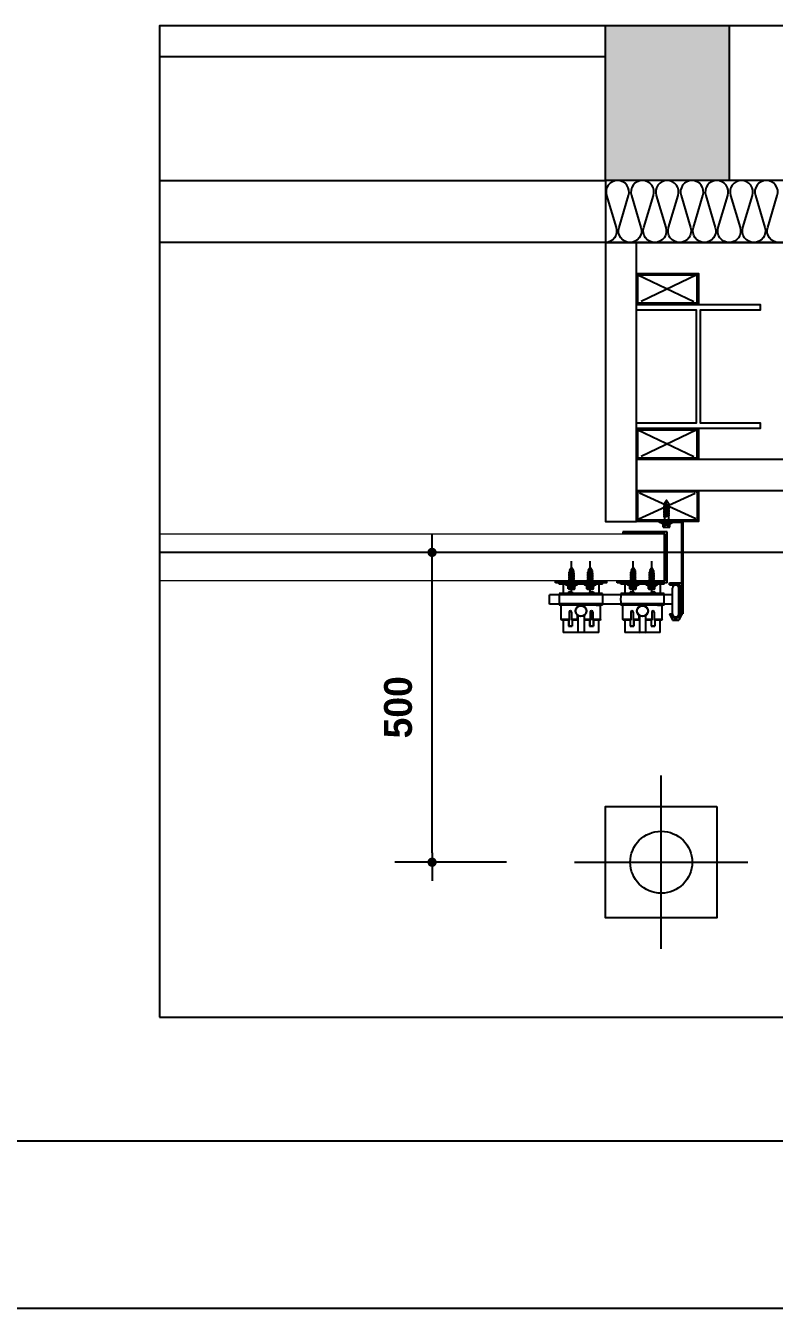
# Model space of a CAD drawing. Extents: x 300 to 49993, y 307 to 8617.
# Drawn here: x 33874 to 35083, y 2677 to 4747 of the extents above; entities that cross this region are included whole.
import ezdxf

# ---------------------------------------------------------------- set-up
doc = ezdxf.new("R2010")
doc.units = 0
doc.header["$LTSCALE"] = 400
doc.header["$MEASUREMENT"] = 0
doc.header["$PDSIZE"] = -5
for name, pattern in [('CEN', [62, 60, -1, 0, -1]), ('HID', [0.5, 0.25, -0.25]), ('XR-평면도$0$HID', [2, 1.1, -0.9]), ('XR-평면도$0$HIDDEN', [0.375, 0.25, -0.125])]:
    doc.linetypes.add(name, pattern=pattern)
doc.layers.get('Defpoints').update_dxf_attribs({"color": 161, "linetype": 'CONTINUOUS'})
for name, color, linetype in [('$RECOVER_210316183841-0', 7, 'CONTINUOUS'), ('0DOOR', 4, 'CONTINUOUS'), ('0NONS', 8, 'CONTINUOUS'), ('0OPEN', 1, 'HID'), ('0PANL', 6, 'CONTINUOUS'), ('0STL', 3, 'CONTINUOUS'), ('A-INSUL', 8, 'CONTINUOUS'), ('AA-BOLLARD', 6, 'CONTINUOUS'), ('AA-STEL-1', 3, 'CONTINUOUS'), ('CEN', 1, 'CEN'), ('COL', 2, 'CONTINUOUS'), ('col-so', 253, 'CONTINUOUS'), ('DIM', 7, 'CONTINUOUS'), ('sdim', 4, 'CONTINUOUS')]:
    doc.layers.add(name, color=color, linetype=linetype)
doc.layers.add('K', color=161, linetype='CONTINUOUS', plot=False)
doc.styles.add('2020음성 1차', font='나눔고딕Bold.ttf')
doc.dimstyles.new('NDIM(SUB)', dxfattribs={"dimscale": 100, "dimtxt": 1.5, "dimasz": 0.5, "dimexe": 2, "dimexo": 2, "dimgap": 1, "dimtad": 1, "dimdec": 0, "dimdsep": 46, "dimlunit": 6, "dimtxsty": '2020음성 1차', "dimblk1": '_RXDOT', "dimblk2": '_RXDOT', "dimsah": 1, "dimcen": 3, "dimdle": 3, "dimclrd": 7, "dimclre": 7, "dimclrt": 3, "dimadec": 0, "dimazin": 0, "dimtfac": 1, "dimtdec": 0, "dimtix": 1, "dimtmove": 2, "dimatfit": 3, "dimfxl": 1, "dimtolj": 1, "dimtzin": 0, "dimarcsym": 0})

# ---------------------------------------------------------------- blocks, each defined once
blk = doc.blocks.new('XR-평면도$0$$0$A$C3B9B04BD')
at = {"layer": '0OPEN'}
for p, q in [((47.7, -47.7), (2.3, 47.7)), ((47.7, 47.7), (2.3, -47.7))]:
    blk.add_line(p, q, dxfattribs=at)
at = {"layer": '0STL'}
for points in [[(0, -50), (50, -50), (50, 50), (0, 50)], [(2.3, -47.7), (47.7, -47.7), (47.7, 47.7), (2.3, 47.7)]]:
    blk.add_lwpolyline(points, close=True, dxfattribs=at)
blk = doc.blocks.new('_RXDOT')
at = {"layer": '$RECOVER_210316183841-0', "color": 0, "linetype": 'ByBlock'}
blk.add_line((-1, 0), (2, 0), dxfattribs=at)
at = {"layer": '$RECOVER_210316183841-0', "color": 0, "linetype": 'ByBlock', "const_width": 0.5}
blk.add_lwpolyline([(-0.25, 0, 1), (0.25, 0, 1)], format="xyb", close=True, dxfattribs=at)
blk = doc.blocks.new('*D84')
at = {"layer": 'Defpoints', "color": 0}
for p in [(34530.4, 3897.2), (34710.4, 3897.2), (34710.4, 3397.2)]:
    blk.add_point(p, dxfattribs=at)
at = {"layer": 'DIM', "color": 7, "lineweight": -2}
for p, q in [((34650.4, 3897.2), (34470.4, 3897.2)), ((34530.4, 3412.2), (34530.4, 3882.2)), ((34650.4, 3397.2), (34470.4, 3397.2))]:
    blk.add_line(p, q, dxfattribs=at)
at = {"layer": 'DIM', "color": 7, "linetype": 'ByBlock', "lineweight": -2, "xscale": 15, "yscale": 15, "zscale": 15}
for p, rotation in [((34530.4, 3897.2), 90), ((34530.4, 3397.2), 270)]:
    blk.add_blockref('_RXDOT', p, dxfattribs=dict(at, rotation=rotation))
at = {"layer": 'DIM', "color": 3, "insert": (34475.7, 3647.2), "char_height": 45, "attachment_point": 5, "rotation": 90, "style": '2020음성 1차'}
blk.add_mtext('\\A1;500', dxfattribs=at)
blk = doc.blocks.new('b01')
at = {"layer": 'AA-BOLLARD', "color": 5}
blk.add_lwpolyline([(0, 180), (180, 180), (180, 0), (0, 0), (0, 180)], dxfattribs=at)
at = {"layer": 'AA-BOLLARD'}
blk.add_circle((90, 90), 50, dxfattribs=at)

msp = doc.modelspace()

# ---------------------------------------------------------------- hatches: boundary and pattern name
at = {"layer": 'col-so', "transparency": 33554687}
h = msp.add_hatch(color=256, dxfattribs=at)
h.dxf.hatch_style = 1
h.paths.add_polyline_path([(34810.4, 4747.2), (35010.4, 4747.2), (35010.4, 4497.2), (34810.4, 4497.2)])

# ---------------------------------------------------------------- linework, layer by layer
at = {"layer": '0DOOR'}
for p, q in [((34905.8, 3976.9), (34905.8, 3972.6)), ((34912.1, 3976.9), (34912.1, 3973.4)), ((34905.8, 3971.8), (34905.8, 3970.8)), ((34905.8, 3970), (34905.8, 3969)), ((34905.8, 3968.2), (34905.8, 3967.1)), ((34905.8, 3966.3), (34905.8, 3965.3)), ((34905.8, 3964.5), (34905.8, 3963.5)), ((34905.8, 3962.7), (34905.8, 3961.6)), ((34905.8, 3960.8), (34905.8, 3959.8)), ((34905.8, 3959), (34905.8, 3958)), ((34905.8, 3957.2), (34905.8, 3956.1)), ((34905.8, 3955.3), (34905.8, 3947.2)), ((34912.1, 3972.6), (34912.1, 3971.6)), ((34912.1, 3970.8), (34912.1, 3969.7)), ((34912.1, 3968.9), (34912.1, 3967.9)), ((34912.1, 3967.1), (34912.1, 3966.1)), ((34912.1, 3965.3), (34912.1, 3964.2)), ((34912.1, 3963.4), (34912.1, 3962.4)), ((34912.1, 3961.6), (34912.1, 3960.6)), ((34912.1, 3959.8), (34912.1, 3958.8)), ((34912.1, 3957.9), (34912.1, 3956.9)), ((34912.1, 3956.1), (34912.1, 3947.2)), ((34914.2, 3941.8), (34903.7, 3941.8)), ((34903.7, 3938.1), (34903.7, 3941.8)), ((34913, 3937.6), (34904.8, 3937.6)), ((34906.2, 3938.1), (34906.2, 3941.8)), ((34911.6, 3938.1), (34911.6, 3941.8)), ((34914.2, 3938.1), (34914.2, 3941.8)), ((34755.6, 3832.7), (34755.6, 3883.1)), ((34785.6, 3832.7), (34785.6, 3883.1)), ((34855, 3832.7), (34855, 3883.1)), ((34885, 3832.7), (34885, 3883.1)), ((34752.5, 3868.1), (34752.5, 3864.6)), ((34752.5, 3863.8), (34752.5, 3862.8)), ((34752.5, 3862), (34752.5, 3861)), ((34752.5, 3860.2), (34752.5, 3859.1)), ((34752.5, 3858.3), (34752.5, 3857.3)), ((34752.5, 3856.5), (34752.5, 3855.5)), ((34752.5, 3854.7), (34752.5, 3853.6)), ((34752.5, 3852.8), (34752.5, 3851.8)), ((34752.5, 3851), (34752.5, 3850)), ((34758.8, 3868.1), (34758.8, 3863.9)), ((34758.8, 3863.1), (34758.8, 3862)), ((34758.8, 3861.2), (34758.8, 3860.2)), ((34758.8, 3859.4), (34758.8, 3858.4)), ((34758.8, 3857.6), (34758.8, 3856.5)), ((34758.8, 3855.7), (34758.8, 3854.7)), ((34758.8, 3853.9), (34758.8, 3852.9)), ((34758.8, 3852.1), (34758.8, 3851)), ((34758.8, 3850.2), (34758.8, 3849.2)), ((34782.5, 3868.1), (34782.5, 3864.6)), ((34782.5, 3863.8), (34782.5, 3862.8)), ((34782.5, 3862), (34782.5, 3861)), ((34782.5, 3860.2), (34782.5, 3859.1)), ((34782.5, 3858.3), (34782.5, 3857.3)), ((34782.5, 3856.5), (34782.5, 3855.5)), ((34782.5, 3854.7), (34782.5, 3853.6)), ((34782.5, 3852.8), (34782.5, 3851.8)), ((34782.5, 3851), (34782.5, 3850)), ((34788.8, 3868.1), (34788.8, 3863.9)), ((34788.8, 3863.1), (34788.8, 3862)), ((34788.8, 3861.2), (34788.8, 3860.2)), ((34788.8, 3859.4), (34788.8, 3858.4)), ((34788.8, 3857.6), (34788.8, 3856.5)), ((34788.8, 3855.7), (34788.8, 3854.7)), ((34788.8, 3853.9), (34788.8, 3852.9)), ((34788.8, 3852.1), (34788.8, 3851)), ((34788.8, 3850.2), (34788.8, 3849.2)), ((34851.8, 3868.1), (34851.8, 3864.6)), ((34851.8, 3863.8), (34851.8, 3862.8)), ((34851.8, 3862), (34851.8, 3861)), ((34851.8, 3860.2), (34851.8, 3859.1)), ((34851.8, 3858.3), (34851.8, 3857.3)), ((34851.8, 3856.5), (34851.8, 3855.5)), ((34851.8, 3854.7), (34851.8, 3853.6)), ((34851.8, 3852.8), (34851.8, 3851.8)), ((34851.8, 3851), (34851.8, 3850)), ((34858.1, 3868.1), (34858.1, 3863.9)), ((34858.1, 3863.1), (34858.1, 3862)), ((34858.1, 3861.2), (34858.1, 3860.2)), ((34858.1, 3859.4), (34858.1, 3858.4)), ((34858.1, 3857.6), (34858.1, 3856.5)), ((34858.1, 3855.7), (34858.1, 3854.7)), ((34858.1, 3853.9), (34858.1, 3852.9)), ((34858.1, 3852.1), (34858.1, 3851)), ((34858.1, 3850.2), (34858.1, 3849.2)), ((34881.8, 3868.1), (34881.8, 3864.6)), ((34881.8, 3863.8), (34881.8, 3862.8)), ((34881.8, 3862), (34881.8, 3861)), ((34881.8, 3860.2), (34881.8, 3859.1)), ((34881.8, 3858.3), (34881.8, 3857.3)), ((34881.8, 3856.5), (34881.8, 3855.5)), ((34881.8, 3854.7), (34881.8, 3853.6)), ((34881.8, 3852.8), (34881.8, 3851.8)), ((34881.8, 3851), (34881.8, 3850)), ((34888.1, 3868.1), (34888.1, 3863.9)), ((34888.1, 3863.1), (34888.1, 3862)), ((34888.1, 3861.2), (34888.1, 3860.2)), ((34888.1, 3859.4), (34888.1, 3858.4)), ((34888.1, 3857.6), (34888.1, 3856.5)), ((34888.1, 3855.7), (34888.1, 3854.7)), ((34888.1, 3853.9), (34888.1, 3852.9)), ((34888.1, 3852.1), (34888.1, 3851)), ((34888.1, 3850.2), (34888.1, 3849.2)), ((34750.4, 3838.2), (34750.4, 3841.9)), ((34750.4, 3841.9), (34760.9, 3841.9)), ((34751.6, 3837.7), (34759.7, 3837.7)), ((34752.5, 3849.2), (34752.5, 3848.1)), ((34752.5, 3847.3), (34752.5, 3845.7)), ((34752.9, 3838.2), (34752.9, 3841.9)), ((34758.4, 3838.2), (34758.4, 3841.9)), ((34758.8, 3848.4), (34758.8, 3847.4)), ((34758.8, 3846.6), (34758.8, 3845.7)), ((34760.9, 3838.2), (34760.9, 3841.9)), ((34780.4, 3838.2), (34780.4, 3841.9)), ((34780.4, 3841.9), (34790.9, 3841.9)), ((34781.6, 3837.7), (34789.7, 3837.7)), ((34782.5, 3849.2), (34782.5, 3848.1)), ((34782.5, 3847.3), (34782.5, 3845.7)), ((34782.9, 3838.2), (34782.9, 3841.9)), ((34788.4, 3838.2), (34788.4, 3841.9)), ((34788.8, 3848.4), (34788.8, 3847.4)), ((34788.8, 3846.6), (34788.8, 3845.7)), ((34790.9, 3838.2), (34790.9, 3841.9)), ((34849.7, 3838.2), (34849.7, 3841.9)), ((34849.7, 3841.9), (34860.2, 3841.9)), ((34850.9, 3837.7), (34859, 3837.7)), ((34851.8, 3849.2), (34851.8, 3848.1)), ((34851.8, 3847.3), (34851.8, 3845.7)), ((34852.2, 3838.2), (34852.2, 3841.9)), ((34857.7, 3838.2), (34857.7, 3841.9)), ((34858.1, 3848.4), (34858.1, 3847.4)), ((34858.1, 3846.6), (34858.1, 3845.7)), ((34860.2, 3838.2), (34860.2, 3841.9)), ((34879.7, 3838.2), (34879.7, 3841.9)), ((34879.7, 3841.9), (34890.2, 3841.9)), ((34880.9, 3837.7), (34889, 3837.7)), ((34881.8, 3849.2), (34881.8, 3848.1)), ((34881.8, 3847.3), (34881.8, 3845.7)), ((34882.2, 3838.2), (34882.2, 3841.9)), ((34887.7, 3838.2), (34887.7, 3841.9)), ((34888.1, 3848.4), (34888.1, 3847.4)), ((34888.1, 3846.6), (34888.1, 3845.7)), ((34890.2, 3838.2), (34890.2, 3841.9)), ((34898.9, 3768), (34898.9, 3787.7))]:
    msp.add_line(p, q, dxfattribs=at)
at = {"layer": '0DOOR', "color": 10}
for p, q in [((34913.1, 3973.4), (34904.8, 3970)), ((34913.1, 3973.4), (34904.8, 3970)), ((34907.8, 3973.1), (34904.8, 3971.8)), ((34907.8, 3973.1), (34904.8, 3971.8)), ((34913.1, 3971.6), (34904.8, 3968.2)), ((34913.1, 3971.6), (34904.8, 3968.2)), ((34913.1, 3969.7), (34904.8, 3966.3)), ((34913.1, 3969.7), (34904.8, 3966.3)), ((34913.1, 3967.9), (34904.8, 3964.5)), ((34913.1, 3967.9), (34904.8, 3964.5)), ((34913.1, 3966.1), (34904.8, 3962.7)), ((34913.1, 3966.1), (34904.8, 3962.7)), ((34913.1, 3964.2), (34904.8, 3960.8)), ((34913.1, 3964.2), (34904.8, 3960.8)), ((34913.1, 3962.4), (34904.8, 3959)), ((34913.1, 3962.4), (34904.8, 3959)), ((34913.1, 3960.6), (34904.8, 3957.2)), ((34913.1, 3960.6), (34904.8, 3957.2)), ((34913.1, 3958.8), (34904.8, 3955.3)), ((34913.1, 3958.8), (34904.8, 3955.3)), ((34913.1, 3956.9), (34907.2, 3954.5)), ((34751.5, 3864.6), (34759.8, 3861.2)), ((34751.5, 3864.6), (34759.8, 3861.2)), ((34751.5, 3862.8), (34759.8, 3859.4)), ((34751.5, 3862.8), (34759.8, 3859.4)), ((34751.5, 3861), (34759.8, 3857.6)), ((34751.5, 3861), (34759.8, 3857.6)), ((34751.5, 3859.1), (34759.8, 3855.7)), ((34751.5, 3859.1), (34759.8, 3855.7)), ((34751.5, 3857.3), (34759.8, 3853.9)), ((34751.5, 3857.3), (34759.8, 3853.9)), ((34751.5, 3855.5), (34759.8, 3852.1)), ((34751.5, 3855.5), (34759.8, 3852.1)), ((34751.5, 3853.6), (34759.8, 3850.2)), ((34751.5, 3853.6), (34759.8, 3850.2)), ((34751.5, 3851.8), (34759.8, 3848.4)), ((34751.5, 3851.8), (34759.8, 3848.4)), ((34756.8, 3864.3), (34759.8, 3863.1)), ((34756.8, 3864.3), (34759.8, 3863.1)), ((34781.5, 3864.6), (34789.8, 3861.2)), ((34781.5, 3864.6), (34789.8, 3861.2)), ((34781.5, 3862.8), (34789.8, 3859.4)), ((34781.5, 3862.8), (34789.8, 3859.4)), ((34781.5, 3861), (34789.8, 3857.6)), ((34781.5, 3861), (34789.8, 3857.6)), ((34781.5, 3859.1), (34789.8, 3855.7)), ((34781.5, 3859.1), (34789.8, 3855.7)), ((34781.5, 3857.3), (34789.8, 3853.9)), ((34781.5, 3857.3), (34789.8, 3853.9)), ((34781.5, 3855.5), (34789.8, 3852.1)), ((34781.5, 3855.5), (34789.8, 3852.1)), ((34781.5, 3853.6), (34789.8, 3850.2)), ((34781.5, 3853.6), (34789.8, 3850.2)), ((34781.5, 3851.8), (34789.8, 3848.4)), ((34781.5, 3851.8), (34789.8, 3848.4)), ((34786.8, 3864.3), (34789.8, 3863.1)), ((34786.8, 3864.3), (34789.8, 3863.1)), ((34850.8, 3864.6), (34859.1, 3861.2)), ((34850.8, 3864.6), (34859.1, 3861.2)), ((34850.8, 3862.8), (34859.1, 3859.4)), ((34850.8, 3862.8), (34859.1, 3859.4)), ((34850.8, 3861), (34859.1, 3857.6)), ((34850.8, 3861), (34859.1, 3857.6)), ((34850.8, 3859.1), (34859.1, 3855.7)), ((34850.8, 3859.1), (34859.1, 3855.7)), ((34850.8, 3857.3), (34859.1, 3853.9)), ((34850.8, 3857.3), (34859.1, 3853.9)), ((34850.8, 3855.5), (34859.1, 3852.1)), ((34850.8, 3855.5), (34859.1, 3852.1)), ((34850.8, 3853.6), (34859.1, 3850.2)), ((34850.8, 3853.6), (34859.1, 3850.2)), ((34850.8, 3851.8), (34859.1, 3848.4)), ((34850.8, 3851.8), (34859.1, 3848.4)), ((34856.1, 3864.3), (34859.1, 3863.1)), ((34856.1, 3864.3), (34859.1, 3863.1)), ((34880.8, 3864.6), (34889.1, 3861.2)), ((34880.8, 3864.6), (34889.1, 3861.2)), ((34880.8, 3862.8), (34889.1, 3859.4)), ((34880.8, 3862.8), (34889.1, 3859.4)), ((34880.8, 3861), (34889.1, 3857.6)), ((34880.8, 3861), (34889.1, 3857.6)), ((34880.8, 3859.1), (34889.1, 3855.7)), ((34880.8, 3859.1), (34889.1, 3855.7)), ((34880.8, 3857.3), (34889.1, 3853.9)), ((34880.8, 3857.3), (34889.1, 3853.9)), ((34880.8, 3855.5), (34889.1, 3852.1)), ((34880.8, 3855.5), (34889.1, 3852.1)), ((34880.8, 3853.6), (34889.1, 3850.2)), ((34880.8, 3853.6), (34889.1, 3850.2)), ((34880.8, 3851.8), (34889.1, 3848.4)), ((34880.8, 3851.8), (34889.1, 3848.4)), ((34886.1, 3864.3), (34889.1, 3863.1)), ((34886.1, 3864.3), (34889.1, 3863.1)), ((34751.5, 3850), (34759.8, 3846.6)), ((34751.5, 3850), (34759.8, 3846.6)), ((34751.5, 3848.1), (34757.4, 3845.7)), ((34781.5, 3850), (34789.8, 3846.6)), ((34781.5, 3850), (34789.8, 3846.6)), ((34781.5, 3848.1), (34787.4, 3845.7)), ((34850.8, 3850), (34859.1, 3846.6)), ((34850.8, 3850), (34859.1, 3846.6)), ((34850.8, 3848.1), (34856.7, 3845.7)), ((34880.8, 3850), (34889.1, 3846.6)), ((34880.8, 3850), (34889.1, 3846.6)), ((34880.8, 3848.1), (34886.7, 3845.7))]:
    msp.add_line(p, q, dxfattribs=at)
at = {"layer": '0DOOR', "lineweight": 0}
for p, q in [((34090.4, 3927.2), (34905.8, 3927.2)), ((34905.8, 3851.2), (34090.4, 3851.2))]:
    msp.add_line(p, q, dxfattribs=at)
at = {"layer": '0DOOR', "color": 4}
for p, q in [((34905.8, 3851.2), (34905.8, 3927.2)), ((34918.8, 3798), (34918.8, 3839.7)), ((34928.8, 3798), (34928.8, 3839.7)), ((34735.7, 3828.7), (34720.2, 3828.7)), ((34720.2, 3813.7), (34720.2, 3828.7)), ((34735.8, 3813.7), (34720.2, 3813.7)), ((34835.1, 3813.7), (34805.9, 3813.7)), ((34835, 3828.7), (34806, 3828.7)), ((34918.8, 3828.7), (34905.3, 3828.7)), ((34918.8, 3813.7), (34905.3, 3813.7))]:
    msp.add_line(p, q, dxfattribs=at)
at = {"layer": '0DOOR', "color": 7}
for p, q in [((34805.8, 3848), (34735.8, 3848)), ((34735.8, 3845.7), (34735.8, 3848)), ((34805.8, 3845.7), (34735.8, 3845.7)), ((34805.8, 3830.7), (34735.8, 3830.7)), ((34742.1, 3845.7), (34742.1, 3830.7)), ((34799.6, 3845.7), (34799.6, 3830.7)), ((34805.8, 3845.7), (34805.8, 3848)), ((34905.2, 3848), (34835.2, 3848)), ((34835.2, 3845.7), (34835.2, 3848)), ((34905.2, 3845.7), (34835.2, 3845.7)), ((34905.2, 3830.7), (34835.2, 3830.7)), ((34841.4, 3845.7), (34841.4, 3830.7)), ((34898.9, 3845.7), (34898.9, 3830.7)), ((34905.2, 3845.7), (34905.2, 3848)), ((34805.8, 3812.2), (34735.8, 3812.2)), ((34739.1, 3788.7), (34739.1, 3810.8)), ((34746.5, 3812.2), (34739.9, 3811.8)), ((34742.1, 3812.1), (34742.1, 3812.2)), ((34795.2, 3812.2), (34801.8, 3811.8)), ((34799.6, 3812.1), (34799.6, 3812.2)), ((34802.6, 3788.7), (34802.6, 3810.8)), ((34905.2, 3812.2), (34835.2, 3812.2)), ((34838.4, 3788.7), (34838.4, 3810.8)), ((34845.8, 3812.2), (34839.2, 3811.8)), ((34841.4, 3812.1), (34841.4, 3812.2)), ((34894.5, 3812.2), (34901.2, 3811.8)), ((34898.9, 3812.1), (34898.9, 3812.2)), ((34901.9, 3788.7), (34901.9, 3810.8)), ((34752, 3788.7), (34739.1, 3788.7)), ((34739.1, 3788.7), (34739.6, 3787.7)), ((34765.3, 3788.7), (34755.6, 3788.7)), ((34765.3, 3787.7), (34765.3, 3795.6)), ((34776.3, 3787.7), (34776.3, 3795.6)), ((34786, 3788.7), (34776.3, 3788.7)), ((34802.6, 3788.7), (34789.6, 3788.7)), ((34802.6, 3788.7), (34802.1, 3787.7)), ((34851.4, 3788.7), (34838.4, 3788.7)), ((34838.4, 3788.7), (34838.9, 3787.7)), ((34864.7, 3788.7), (34855, 3788.7)), ((34864.7, 3787.7), (34864.7, 3795.6)), ((34875.7, 3787.7), (34875.7, 3795.6)), ((34885.4, 3788.7), (34875.7, 3788.7)), ((34901.9, 3788.7), (34889, 3788.7)), ((34901.9, 3788.7), (34901.4, 3787.7)), ((34752, 3787.7), (34739.6, 3787.7)), ((34742.1, 3787.7), (34742.1, 3768)), ((34799.6, 3768), (34742.1, 3768)), ((34765.3, 3787.7), (34755.6, 3787.7)), ((34786, 3787.7), (34776.3, 3787.7)), ((34802.1, 3787.7), (34789.6, 3787.7)), ((34799.6, 3768), (34799.6, 3787.7)), ((34851.4, 3787.7), (34838.9, 3787.7)), ((34841.4, 3787.7), (34841.4, 3768)), ((34898.9, 3768), (34841.4, 3768)), ((34864.7, 3787.7), (34855, 3787.7)), ((34885.4, 3787.7), (34875.7, 3787.7)), ((34901.4, 3787.7), (34889, 3787.7))]:
    msp.add_line(p, q, dxfattribs=at)
at = {"layer": '0DOOR', "color": 1, "linetype": 'XR-평면도$0$HID'}
for p, q in [((34750.8, 3833.7), (34756.8, 3833.7)), ((34750.8, 3833.7), (34750.8, 3830.7)), ((34751.1, 3833.5), (34756.6, 3833.5)), ((34751.1, 3833.5), (34751.1, 3830.7)), ((34756.6, 3833.5), (34756.6, 3830.7)), ((34756.8, 3833.7), (34756.8, 3830.7)), ((34784.8, 3833.7), (34790.8, 3833.7)), ((34784.8, 3833.7), (34784.8, 3830.7)), ((34785.1, 3833.5), (34790.6, 3833.5)), ((34785.1, 3833.5), (34785.1, 3830.7)), ((34790.6, 3833.5), (34790.6, 3830.7)), ((34790.8, 3833.7), (34790.8, 3830.7)), ((34850.2, 3833.7), (34856.2, 3833.7)), ((34850.2, 3833.7), (34850.2, 3830.7)), ((34850.4, 3833.5), (34855.9, 3833.5)), ((34850.4, 3833.5), (34850.4, 3830.7)), ((34855.9, 3833.5), (34855.9, 3830.7)), ((34856.2, 3833.7), (34856.2, 3830.7)), ((34884.2, 3833.7), (34890.2, 3833.7)), ((34884.2, 3833.7), (34884.2, 3830.7)), ((34884.4, 3833.5), (34889.9, 3833.5)), ((34884.4, 3833.5), (34884.4, 3830.7)), ((34889.9, 3833.5), (34889.9, 3830.7)), ((34890.2, 3833.7), (34890.2, 3830.7)), ((34806, 3828.7), (34735.7, 3828.7)), ((34806, 3814.2), (34735.7, 3814.2)), ((34905.2, 3828.7), (34835, 3828.7)), ((34905.2, 3814.2), (34835, 3814.2)), ((34750.8, 3787.7), (34750.8, 3778)), ((34750.8, 3778), (34756.8, 3778)), ((34751.1, 3787.7), (34751.1, 3778.3)), ((34756.6, 3778.3), (34751.1, 3778.3)), ((34756.6, 3787.7), (34756.6, 3778.3)), ((34756.8, 3787.7), (34756.8, 3778)), ((34784.8, 3787.7), (34784.8, 3778)), ((34784.8, 3778), (34790.8, 3778)), ((34785.1, 3787.7), (34785.1, 3778.3)), ((34790.6, 3778.3), (34785.1, 3778.3)), ((34790.6, 3787.7), (34790.6, 3778.3)), ((34790.8, 3787.7), (34790.8, 3778)), ((34850.2, 3787.7), (34850.2, 3778)), ((34850.2, 3778), (34856.2, 3778)), ((34850.4, 3787.7), (34850.4, 3778.3)), ((34855.9, 3778.3), (34850.4, 3778.3)), ((34855.9, 3787.7), (34855.9, 3778.3)), ((34856.2, 3787.7), (34856.2, 3778)), ((34884.2, 3787.7), (34884.2, 3778)), ((34884.2, 3778), (34890.2, 3778)), ((34884.4, 3787.7), (34884.4, 3778.3)), ((34889.9, 3778.3), (34884.4, 3778.3)), ((34889.9, 3787.7), (34889.9, 3778.3)), ((34890.2, 3787.7), (34890.2, 3778))]:
    msp.add_line(p, q, dxfattribs=at)
at = {"layer": '0DOOR', "color": 3, "linetype": 'XR-평면도$0$HIDDEN'}
for p, q in [((34806, 3828.7), (34735.7, 3828.7)), ((34805.9, 3813.7), (34735.8, 3813.7)), ((34905.3, 3813.7), (34835.1, 3813.7)), ((34905.3, 3828.7), (34835.2, 3828.7))]:
    msp.add_line(p, q, dxfattribs=at)
at = {"layer": '0DOOR', "color": 2}
for p, q in [((34751.8, 3800.7), (34751.8, 3787.7)), ((34752, 3800.7), (34752, 3787.7)), ((34755.6, 3800.7), (34755.6, 3787.7)), ((34755.8, 3800.7), (34755.8, 3787.7)), ((34785.8, 3800.7), (34785.8, 3787.7)), ((34786, 3800.7), (34786, 3787.7)), ((34789.6, 3800.7), (34789.6, 3787.7)), ((34789.8, 3800.7), (34789.8, 3787.7)), ((34851.2, 3800.7), (34851.2, 3787.7)), ((34851.4, 3800.7), (34851.4, 3787.7)), ((34855, 3800.7), (34855, 3787.7)), ((34855.2, 3800.7), (34855.2, 3787.7)), ((34885.2, 3800.7), (34885.2, 3787.7)), ((34885.4, 3800.7), (34885.4, 3787.7)), ((34889, 3800.7), (34889, 3787.7)), ((34889.2, 3800.7), (34889.2, 3787.7))]:
    msp.add_line(p, q, dxfattribs=at)
at = {"layer": '0DOOR', "color": 0}
for p, q in [((34765.8, 3795.3), (34765.8, 3769)), ((34775.8, 3795.3), (34775.8, 3769)), ((34865.2, 3795.3), (34865.2, 3769)), ((34875.2, 3795.3), (34875.2, 3769)), ((34774.8, 3768), (34766.8, 3768)), ((34874.2, 3768), (34866.2, 3768))]:
    msp.add_line(p, q, dxfattribs=at)
at = {"layer": '0DOOR', "elevation": 0}
for points in [[(34912.1, 3974.8), (34907.8, 3973), (34905.8, 3974.2), (34908.2, 3976.7), (34908.9, 3981.7)], [(34905.8, 3976.9), (34908.9, 3981.7), (34912.1, 3976.9)], [(34905.8, 3971.4), (34904.8, 3971.8), (34905.8, 3971)], [(34905.8, 3969.6), (34904.8, 3970), (34905.8, 3969.2)], [(34905.8, 3967.8), (34904.8, 3968.2), (34905.8, 3967.4)], [(34905.8, 3965.9), (34904.8, 3966.3), (34905.8, 3965.5)], [(34905.8, 3964.1), (34904.8, 3964.5), (34905.8, 3963.7)], [(34905.8, 3962.3), (34904.8, 3962.7), (34905.8, 3961.9)], [(34905.8, 3960.4), (34904.8, 3960.8), (34905.8, 3960)], [(34905.8, 3958.6), (34904.8, 3959), (34905.8, 3958.2)], [(34905.8, 3956.8), (34904.8, 3957.2), (34905.8, 3956.4)], [(34905.8, 3954.9), (34904.8, 3955.3), (34905.8, 3954.5)], [(34906.3, 3954.5), (34912.1, 3956.9), (34913.1, 3956.9), (34912.1, 3956.1), (34908.2, 3954.5)], [(34912.1, 3973.8), (34913.1, 3973.4), (34912.1, 3974.2)], [(34912.1, 3973.8), (34913.1, 3973.4), (34912.1, 3974.2)], [(34912.1, 3972), (34913.1, 3971.6), (34912.1, 3972.4)], [(34912.1, 3972), (34913.1, 3971.6), (34912.1, 3972.4)], [(34912.1, 3970.2), (34913.1, 3969.7), (34912.1, 3970.6)], [(34912.1, 3970.2), (34913.1, 3969.7), (34912.1, 3970.6)], [(34912.1, 3968.3), (34913.1, 3967.9), (34912.1, 3968.7)], [(34912.1, 3968.3), (34913.1, 3967.9), (34912.1, 3968.7)], [(34912.1, 3966.5), (34913.1, 3966.1), (34912.1, 3966.9)], [(34912.1, 3966.5), (34913.1, 3966.1), (34912.1, 3966.9)], [(34912.1, 3964.7), (34913.1, 3964.2), (34912.1, 3965.1)], [(34912.1, 3964.7), (34913.1, 3964.2), (34912.1, 3965.1)], [(34912.1, 3962.8), (34913.1, 3962.4), (34912.1, 3963.2)], [(34912.1, 3962.8), (34913.1, 3962.4), (34912.1, 3963.2)], [(34912.1, 3961), (34913.1, 3960.6), (34912.1, 3961.4)], [(34912.1, 3961), (34913.1, 3960.6), (34912.1, 3961.4)], [(34912.1, 3959.2), (34913.1, 3958.8), (34912.1, 3959.6)], [(34912.1, 3959.2), (34913.1, 3958.8), (34912.1, 3959.6)], [(34912.1, 3957.3), (34913.1, 3956.9), (34912.1, 3957.7)], [(34758.8, 3868.1), (34755.6, 3872.9), (34752.5, 3868.1)], [(34752.5, 3866.1), (34756.8, 3864.3), (34758.8, 3865.4), (34756.4, 3867.9), (34755.6, 3872.9)], [(34788.8, 3868.1), (34785.6, 3872.9), (34782.5, 3868.1)], [(34782.5, 3866.1), (34786.8, 3864.3), (34788.8, 3865.4), (34786.4, 3867.9), (34785.6, 3872.9)], [(34858.1, 3868.1), (34855, 3872.9), (34851.8, 3868.1)], [(34851.8, 3866.1), (34856.1, 3864.3), (34858.1, 3865.4), (34855.7, 3867.9), (34855, 3872.9)], [(34888.1, 3868.1), (34885, 3872.9), (34881.8, 3868.1)], [(34881.8, 3866.1), (34886.1, 3864.3), (34888.1, 3865.4), (34885.7, 3867.9), (34885, 3872.9)], [(34752.5, 3865), (34751.5, 3864.6), (34752.5, 3865.4)], [(34752.5, 3865), (34751.5, 3864.6), (34752.5, 3865.4)], [(34752.5, 3863.2), (34751.5, 3862.8), (34752.5, 3863.6)], [(34752.5, 3863.2), (34751.5, 3862.8), (34752.5, 3863.6)], [(34752.5, 3861.4), (34751.5, 3861), (34752.5, 3861.8)], [(34752.5, 3861.4), (34751.5, 3861), (34752.5, 3861.8)], [(34752.5, 3859.5), (34751.5, 3859.1), (34752.5, 3859.9)], [(34752.5, 3859.5), (34751.5, 3859.1), (34752.5, 3859.9)], [(34752.5, 3857.7), (34751.5, 3857.3), (34752.5, 3858.1)], [(34752.5, 3857.7), (34751.5, 3857.3), (34752.5, 3858.1)], [(34752.5, 3855.9), (34751.5, 3855.5), (34752.5, 3856.3)], [(34752.5, 3855.9), (34751.5, 3855.5), (34752.5, 3856.3)], [(34752.5, 3854), (34751.5, 3853.6), (34752.5, 3854.4)], [(34752.5, 3854), (34751.5, 3853.6), (34752.5, 3854.4)], [(34752.5, 3852.2), (34751.5, 3851.8), (34752.5, 3852.6)], [(34752.5, 3852.2), (34751.5, 3851.8), (34752.5, 3852.6)], [(34752.5, 3850.4), (34751.5, 3850), (34752.5, 3850.8)], [(34752.5, 3850.4), (34751.5, 3850), (34752.5, 3850.8)], [(34758.8, 3862.6), (34759.8, 3863.1), (34758.8, 3862.2)], [(34758.8, 3860.8), (34759.8, 3861.2), (34758.8, 3860.4)], [(34758.8, 3859), (34759.8, 3859.4), (34758.8, 3858.6)], [(34758.8, 3857.2), (34759.8, 3857.6), (34758.8, 3856.7)], [(34758.8, 3855.3), (34759.8, 3855.7), (34758.8, 3854.9)], [(34758.8, 3853.5), (34759.8, 3853.9), (34758.8, 3853.1)], [(34758.8, 3851.7), (34759.8, 3852.1), (34758.8, 3851.2)], [(34758.8, 3849.8), (34759.8, 3850.2), (34758.8, 3849.4)], [(34782.5, 3865), (34781.5, 3864.6), (34782.5, 3865.4)], [(34782.5, 3865), (34781.5, 3864.6), (34782.5, 3865.4)], [(34782.5, 3863.2), (34781.5, 3862.8), (34782.5, 3863.6)], [(34782.5, 3863.2), (34781.5, 3862.8), (34782.5, 3863.6)], [(34782.5, 3861.4), (34781.5, 3861), (34782.5, 3861.8)], [(34782.5, 3861.4), (34781.5, 3861), (34782.5, 3861.8)], [(34782.5, 3859.5), (34781.5, 3859.1), (34782.5, 3859.9)], [(34782.5, 3859.5), (34781.5, 3859.1), (34782.5, 3859.9)], [(34782.5, 3857.7), (34781.5, 3857.3), (34782.5, 3858.1)], [(34782.5, 3857.7), (34781.5, 3857.3), (34782.5, 3858.1)], [(34782.5, 3855.9), (34781.5, 3855.5), (34782.5, 3856.3)], [(34782.5, 3855.9), (34781.5, 3855.5), (34782.5, 3856.3)], [(34782.5, 3854), (34781.5, 3853.6), (34782.5, 3854.4)], [(34782.5, 3854), (34781.5, 3853.6), (34782.5, 3854.4)], [(34782.5, 3852.2), (34781.5, 3851.8), (34782.5, 3852.6)], [(34782.5, 3852.2), (34781.5, 3851.8), (34782.5, 3852.6)], [(34782.5, 3850.4), (34781.5, 3850), (34782.5, 3850.8)], [(34782.5, 3850.4), (34781.5, 3850), (34782.5, 3850.8)], [(34788.8, 3862.6), (34789.8, 3863.1), (34788.8, 3862.2)], [(34788.8, 3860.8), (34789.8, 3861.2), (34788.8, 3860.4)], [(34788.8, 3859), (34789.8, 3859.4), (34788.8, 3858.6)], [(34788.8, 3857.2), (34789.8, 3857.6), (34788.8, 3856.7)], [(34788.8, 3855.3), (34789.8, 3855.7), (34788.8, 3854.9)], [(34788.8, 3853.5), (34789.8, 3853.9), (34788.8, 3853.1)], [(34788.8, 3851.7), (34789.8, 3852.1), (34788.8, 3851.2)], [(34788.8, 3849.8), (34789.8, 3850.2), (34788.8, 3849.4)], [(34851.8, 3865), (34850.8, 3864.6), (34851.8, 3865.4)], [(34851.8, 3865), (34850.8, 3864.6), (34851.8, 3865.4)], [(34851.8, 3863.2), (34850.8, 3862.8), (34851.8, 3863.6)], [(34851.8, 3863.2), (34850.8, 3862.8), (34851.8, 3863.6)], [(34851.8, 3861.4), (34850.8, 3861), (34851.8, 3861.8)], [(34851.8, 3861.4), (34850.8, 3861), (34851.8, 3861.8)], [(34851.8, 3859.5), (34850.8, 3859.1), (34851.8, 3859.9)], [(34851.8, 3859.5), (34850.8, 3859.1), (34851.8, 3859.9)], [(34851.8, 3857.7), (34850.8, 3857.3), (34851.8, 3858.1)], [(34851.8, 3857.7), (34850.8, 3857.3), (34851.8, 3858.1)], [(34851.8, 3855.9), (34850.8, 3855.5), (34851.8, 3856.3)], [(34851.8, 3855.9), (34850.8, 3855.5), (34851.8, 3856.3)], [(34851.8, 3854), (34850.8, 3853.6), (34851.8, 3854.4)], [(34851.8, 3854), (34850.8, 3853.6), (34851.8, 3854.4)], [(34851.8, 3852.2), (34850.8, 3851.8), (34851.8, 3852.6)], [(34851.8, 3852.2), (34850.8, 3851.8), (34851.8, 3852.6)], [(34851.8, 3850.4), (34850.8, 3850), (34851.8, 3850.8)], [(34851.8, 3850.4), (34850.8, 3850), (34851.8, 3850.8)], [(34858.1, 3862.6), (34859.1, 3863.1), (34858.1, 3862.2)], [(34858.1, 3860.8), (34859.1, 3861.2), (34858.1, 3860.4)], [(34858.1, 3859), (34859.1, 3859.4), (34858.1, 3858.6)], [(34858.1, 3857.2), (34859.1, 3857.6), (34858.1, 3856.7)], [(34858.1, 3855.3), (34859.1, 3855.7), (34858.1, 3854.9)], [(34858.1, 3853.5), (34859.1, 3853.9), (34858.1, 3853.1)], [(34858.1, 3851.7), (34859.1, 3852.1), (34858.1, 3851.2)], [(34858.1, 3849.8), (34859.1, 3850.2), (34858.1, 3849.4)], [(34881.8, 3865), (34880.8, 3864.6), (34881.8, 3865.4)], [(34881.8, 3865), (34880.8, 3864.6), (34881.8, 3865.4)], [(34881.8, 3863.2), (34880.8, 3862.8), (34881.8, 3863.6)], [(34881.8, 3863.2), (34880.8, 3862.8), (34881.8, 3863.6)], [(34881.8, 3861.4), (34880.8, 3861), (34881.8, 3861.8)], [(34881.8, 3861.4), (34880.8, 3861), (34881.8, 3861.8)], [(34881.8, 3859.5), (34880.8, 3859.1), (34881.8, 3859.9)], [(34881.8, 3859.5), (34880.8, 3859.1), (34881.8, 3859.9)], [(34881.8, 3857.7), (34880.8, 3857.3), (34881.8, 3858.1)], [(34881.8, 3857.7), (34880.8, 3857.3), (34881.8, 3858.1)], [(34881.8, 3855.9), (34880.8, 3855.5), (34881.8, 3856.3)], [(34881.8, 3855.9), (34880.8, 3855.5), (34881.8, 3856.3)], [(34881.8, 3854), (34880.8, 3853.6), (34881.8, 3854.4)], [(34881.8, 3854), (34880.8, 3853.6), (34881.8, 3854.4)], [(34881.8, 3852.2), (34880.8, 3851.8), (34881.8, 3852.6)], [(34881.8, 3852.2), (34880.8, 3851.8), (34881.8, 3852.6)], [(34881.8, 3850.4), (34880.8, 3850), (34881.8, 3850.8)], [(34881.8, 3850.4), (34880.8, 3850), (34881.8, 3850.8)], [(34888.1, 3862.6), (34889.1, 3863.1), (34888.1, 3862.2)], [(34888.1, 3860.8), (34889.1, 3861.2), (34888.1, 3860.4)], [(34888.1, 3859), (34889.1, 3859.4), (34888.1, 3858.6)], [(34888.1, 3857.2), (34889.1, 3857.6), (34888.1, 3856.7)], [(34888.1, 3855.3), (34889.1, 3855.7), (34888.1, 3854.9)], [(34888.1, 3853.5), (34889.1, 3853.9), (34888.1, 3853.1)], [(34888.1, 3851.7), (34889.1, 3852.1), (34888.1, 3851.2)], [(34888.1, 3849.8), (34889.1, 3850.2), (34888.1, 3849.4)], [(34752.5, 3848.5), (34751.5, 3848.1), (34752.5, 3848.9)], [(34758.3, 3845.7), (34752.5, 3848.1), (34751.5, 3848.1), (34752.5, 3847.3), (34756.3, 3845.7)], [(34758.8, 3848), (34759.8, 3848.4), (34758.8, 3847.6)], [(34758.8, 3846.2), (34759.8, 3846.6), (34758.8, 3845.8)], [(34782.5, 3848.5), (34781.5, 3848.1), (34782.5, 3848.9)], [(34788.3, 3845.7), (34782.5, 3848.1), (34781.5, 3848.1), (34782.5, 3847.3), (34786.3, 3845.7)], [(34788.8, 3848), (34789.8, 3848.4), (34788.8, 3847.6)], [(34788.8, 3846.2), (34789.8, 3846.6), (34788.8, 3845.8)], [(34851.8, 3848.5), (34850.8, 3848.1), (34851.8, 3848.9)], [(34857.6, 3845.7), (34851.8, 3848.1), (34850.8, 3848.1), (34851.8, 3847.3), (34855.7, 3845.7)], [(34858.1, 3848), (34859.1, 3848.4), (34858.1, 3847.6)], [(34858.1, 3846.2), (34859.1, 3846.6), (34858.1, 3845.8)], [(34881.8, 3848.5), (34880.8, 3848.1), (34881.8, 3848.9)], [(34887.6, 3845.7), (34881.8, 3848.1), (34880.8, 3848.1), (34881.8, 3847.3), (34885.7, 3845.7)], [(34888.1, 3848), (34889.1, 3848.4), (34888.1, 3847.6)], [(34888.1, 3846.2), (34889.1, 3846.6), (34888.1, 3845.8)]]:
    msp.add_lwpolyline(points, dxfattribs=at)
at = {"layer": '0DOOR'}
for points in [[(34904.8, 3970), (34905.8, 3970.8), (34912.1, 3973.4), (34913.1, 3973.4), (34912.1, 3972.6), (34905.8, 3970)], [(34904.8, 3971.8), (34905.8, 3972.6), (34906.8, 3973.1), (34907.8, 3973.1), (34906.8, 3972.3), (34905.8, 3971.8)], [(34904.8, 3968.2), (34905.8, 3969), (34912.1, 3971.6), (34913.1, 3971.6), (34912.1, 3970.8), (34905.8, 3968.2)], [(34904.8, 3966.3), (34905.8, 3967.1), (34912.1, 3969.7), (34913.1, 3969.7), (34912.1, 3968.9), (34905.8, 3966.3)], [(34904.8, 3964.5), (34905.8, 3965.3), (34912.1, 3967.9), (34913.1, 3967.9), (34912.1, 3967.1), (34905.8, 3964.5)], [(34904.8, 3962.7), (34905.8, 3963.5), (34912.1, 3966.1), (34913.1, 3966.1), (34912.1, 3965.3), (34905.8, 3962.7)], [(34904.8, 3960.8), (34905.8, 3961.6), (34912.1, 3964.2), (34913.1, 3964.2), (34912.1, 3963.4), (34905.8, 3960.8)], [(34904.8, 3959), (34905.8, 3959.8), (34912.1, 3962.4), (34913.1, 3962.4), (34912.1, 3961.6), (34905.8, 3959)], [(34904.8, 3957.2), (34905.8, 3958), (34912.1, 3960.6), (34913.1, 3960.6), (34912.1, 3959.8), (34905.8, 3957.2)], [(34904.8, 3955.3), (34905.8, 3956.1), (34912.1, 3958.8), (34913.1, 3958.8), (34912.1, 3957.9), (34905.8, 3955.3)], [(34899.9, 3944.8), (34917.9, 3944.8), (34917.9, 3945.6), (34899.9, 3945.6)], [(34904.6, 3941.8), (34913.2, 3941.8), (34917.9, 3944.8), (34899.9, 3944.8)], [(34759.8, 3861.2), (34758.8, 3862), (34752.5, 3864.6), (34751.5, 3864.6), (34752.5, 3863.8), (34758.8, 3861.2)], [(34759.8, 3859.4), (34758.8, 3860.2), (34752.5, 3862.8), (34751.5, 3862.8), (34752.5, 3862), (34758.8, 3859.4)], [(34759.8, 3857.6), (34758.8, 3858.4), (34752.5, 3861), (34751.5, 3861), (34752.5, 3860.2), (34758.8, 3857.6)], [(34759.8, 3855.7), (34758.8, 3856.5), (34752.5, 3859.1), (34751.5, 3859.1), (34752.5, 3858.3), (34758.8, 3855.7)], [(34759.8, 3853.9), (34758.8, 3854.7), (34752.5, 3857.3), (34751.5, 3857.3), (34752.5, 3856.5), (34758.8, 3853.9)], [(34759.8, 3852.1), (34758.8, 3852.9), (34752.5, 3855.5), (34751.5, 3855.5), (34752.5, 3854.7), (34758.8, 3852.1)], [(34759.8, 3850.2), (34758.8, 3851), (34752.5, 3853.6), (34751.5, 3853.6), (34752.5, 3852.8), (34758.8, 3850.2)], [(34759.8, 3848.4), (34758.8, 3849.2), (34752.5, 3851.8), (34751.5, 3851.8), (34752.5, 3851), (34758.8, 3848.4)], [(34759.8, 3863.1), (34758.8, 3863.9), (34757.8, 3864.3), (34756.8, 3864.3), (34757.8, 3863.5), (34758.8, 3863.1)], [(34789.8, 3861.2), (34788.8, 3862), (34782.5, 3864.6), (34781.5, 3864.6), (34782.5, 3863.8), (34788.8, 3861.2)], [(34789.8, 3859.4), (34788.8, 3860.2), (34782.5, 3862.8), (34781.5, 3862.8), (34782.5, 3862), (34788.8, 3859.4)], [(34789.8, 3857.6), (34788.8, 3858.4), (34782.5, 3861), (34781.5, 3861), (34782.5, 3860.2), (34788.8, 3857.6)], [(34789.8, 3855.7), (34788.8, 3856.5), (34782.5, 3859.1), (34781.5, 3859.1), (34782.5, 3858.3), (34788.8, 3855.7)], [(34789.8, 3853.9), (34788.8, 3854.7), (34782.5, 3857.3), (34781.5, 3857.3), (34782.5, 3856.5), (34788.8, 3853.9)], [(34789.8, 3852.1), (34788.8, 3852.9), (34782.5, 3855.5), (34781.5, 3855.5), (34782.5, 3854.7), (34788.8, 3852.1)], [(34789.8, 3850.2), (34788.8, 3851), (34782.5, 3853.6), (34781.5, 3853.6), (34782.5, 3852.8), (34788.8, 3850.2)], [(34789.8, 3848.4), (34788.8, 3849.2), (34782.5, 3851.8), (34781.5, 3851.8), (34782.5, 3851), (34788.8, 3848.4)], [(34789.8, 3863.1), (34788.8, 3863.9), (34787.8, 3864.3), (34786.8, 3864.3), (34787.8, 3863.5), (34788.8, 3863.1)], [(34859.1, 3861.2), (34858.1, 3862), (34851.8, 3864.6), (34850.8, 3864.6), (34851.8, 3863.8), (34858.1, 3861.2)], [(34859.1, 3859.4), (34858.1, 3860.2), (34851.8, 3862.8), (34850.8, 3862.8), (34851.8, 3862), (34858.1, 3859.4)], [(34859.1, 3857.6), (34858.1, 3858.4), (34851.8, 3861), (34850.8, 3861), (34851.8, 3860.2), (34858.1, 3857.6)], [(34859.1, 3855.7), (34858.1, 3856.5), (34851.8, 3859.1), (34850.8, 3859.1), (34851.8, 3858.3), (34858.1, 3855.7)], [(34859.1, 3853.9), (34858.1, 3854.7), (34851.8, 3857.3), (34850.8, 3857.3), (34851.8, 3856.5), (34858.1, 3853.9)], [(34859.1, 3852.1), (34858.1, 3852.9), (34851.8, 3855.5), (34850.8, 3855.5), (34851.8, 3854.7), (34858.1, 3852.1)], [(34859.1, 3850.2), (34858.1, 3851), (34851.8, 3853.6), (34850.8, 3853.6), (34851.8, 3852.8), (34858.1, 3850.2)], [(34859.1, 3848.4), (34858.1, 3849.2), (34851.8, 3851.8), (34850.8, 3851.8), (34851.8, 3851), (34858.1, 3848.4)], [(34859.1, 3863.1), (34858.1, 3863.9), (34857.1, 3864.3), (34856.1, 3864.3), (34857.1, 3863.5), (34858.1, 3863.1)], [(34889.1, 3861.2), (34888.1, 3862), (34881.8, 3864.6), (34880.8, 3864.6), (34881.8, 3863.8), (34888.1, 3861.2)], [(34889.1, 3859.4), (34888.1, 3860.2), (34881.8, 3862.8), (34880.8, 3862.8), (34881.8, 3862), (34888.1, 3859.4)], [(34889.1, 3857.6), (34888.1, 3858.4), (34881.8, 3861), (34880.8, 3861), (34881.8, 3860.2), (34888.1, 3857.6)], [(34889.1, 3855.7), (34888.1, 3856.5), (34881.8, 3859.1), (34880.8, 3859.1), (34881.8, 3858.3), (34888.1, 3855.7)], [(34889.1, 3853.9), (34888.1, 3854.7), (34881.8, 3857.3), (34880.8, 3857.3), (34881.8, 3856.5), (34888.1, 3853.9)], [(34889.1, 3852.1), (34888.1, 3852.9), (34881.8, 3855.5), (34880.8, 3855.5), (34881.8, 3854.7), (34888.1, 3852.1)], [(34889.1, 3850.2), (34888.1, 3851), (34881.8, 3853.6), (34880.8, 3853.6), (34881.8, 3852.8), (34888.1, 3850.2)], [(34889.1, 3848.4), (34888.1, 3849.2), (34881.8, 3851.8), (34880.8, 3851.8), (34881.8, 3851), (34888.1, 3848.4)], [(34889.1, 3863.1), (34888.1, 3863.9), (34887.1, 3864.3), (34886.1, 3864.3), (34887.1, 3863.5), (34888.1, 3863.1)], [(34764.6, 3844.9), (34746.6, 3844.9), (34746.6, 3845.7), (34764.6, 3845.7)], [(34759.9, 3841.9), (34751.3, 3841.9), (34746.6, 3844.9), (34764.6, 3844.9)], [(34759.8, 3846.6), (34758.8, 3847.4), (34752.5, 3850), (34751.5, 3850), (34752.5, 3849.2), (34758.8, 3846.6)], [(34794.6, 3844.9), (34776.6, 3844.9), (34776.6, 3845.7), (34794.6, 3845.7)], [(34789.9, 3841.9), (34781.3, 3841.9), (34776.6, 3844.9), (34794.6, 3844.9)], [(34789.8, 3846.6), (34788.8, 3847.4), (34782.5, 3850), (34781.5, 3850), (34782.5, 3849.2), (34788.8, 3846.6)], [(34864, 3844.9), (34846, 3844.9), (34846, 3845.7), (34864, 3845.7)], [(34859.3, 3841.9), (34850.7, 3841.9), (34846, 3844.9), (34864, 3844.9)], [(34859.1, 3846.6), (34858.1, 3847.4), (34851.8, 3850), (34850.8, 3850), (34851.8, 3849.2), (34858.1, 3846.6)], [(34894, 3844.9), (34876, 3844.9), (34876, 3845.7), (34894, 3845.7)], [(34889.3, 3841.9), (34880.7, 3841.9), (34876, 3844.9), (34894, 3844.9)], [(34889.1, 3846.6), (34888.1, 3847.4), (34881.8, 3850), (34880.8, 3850), (34881.8, 3849.2), (34888.1, 3846.6)]]:
    msp.add_lwpolyline(points, close=True, dxfattribs=at)
at = {"layer": '0DOOR', "color": 7}
for centre, radius in [((34770.8, 3802.7), 9), ((34770.8, 3802.7), 8.5), ((34870.2, 3802.7), 9), ((34870.2, 3802.7), 8.5)]:
    msp.add_circle(centre, radius, dxfattribs=at)
at = {"layer": '0DOOR'}
for centre, radius, start, end in [((34904.9, 3939.5), 1.86, 226.9662, 313.0338), ((34908.9, 3945.3), 7.61, 249.1195, 290.8805), ((34912.9, 3939.5), 1.86, 226.9662, 313.0338), ((34751.7, 3839.6), 1.86, 226.9662, 313.0338), ((34755.6, 3845.4), 7.61, 249.1195, 290.8805), ((34759.6, 3839.6), 1.86, 226.9662, 313.0338), ((34781.7, 3839.6), 1.86, 226.9662, 313.0338), ((34785.6, 3845.4), 7.61, 249.1195, 290.8805), ((34789.6, 3839.6), 1.86, 226.9662, 313.0338), ((34851, 3839.6), 1.86, 226.9662, 313.0338), ((34855, 3845.4), 7.61, 249.1195, 290.8805), ((34858.9, 3839.6), 1.86, 226.9662, 313.0338), ((34881, 3839.6), 1.86, 226.9662, 313.0338), ((34885, 3845.4), 7.61, 249.1195, 290.8805), ((34888.9, 3839.6), 1.86, 226.9662, 313.0338)]:
    msp.add_arc(centre, radius, start, end, dxfattribs=at)
at = {"layer": '0DOOR', "color": 7}
for centre, radius, start, end in [((34870.3, 3821.5), 134.7, 176.0638, 183.9362), ((34671.4, 3821.5), 134.7, 356.0638, 3.9362), ((34969.6, 3821.5), 134.7, 176.0638, 183.9362), ((34770.7, 3821.5), 134.7, 356.0638, 3.9362), ((34740.1, 3810.8), 1, 104.0969, 180), ((34801.6, 3810.8), 1, 0, 75.9031), ((34839.4, 3810.8), 1, 104.0969, 180), ((34900.9, 3810.8), 1, 0, 75.9031)]:
    msp.add_arc(centre, radius, start, end, dxfattribs=at)
at = {"layer": '0DOOR', "color": 4}
for centre, start, end in [((34923.8, 3839.7), 0, 180), ((34923.8, 3798), 180, 0)]:
    msp.add_arc(centre, 5, start, end, dxfattribs=at)
at = {"layer": '0DOOR', "color": 2}
for centre, radius, start, end in [((34753.8, 3800.7), 2, 90, 180), ((34753.8, 3800.7), 1.8, 90, 180), ((34753.8, 3800.7), 2, 0, 90), ((34753.8, 3800.7), 1.8, 0, 90), ((34787.8, 3800.7), 2, 90, 180), ((34787.8, 3800.7), 1.8, 90, 180), ((34787.8, 3800.7), 2, 0, 90), ((34787.8, 3800.7), 1.8, 0, 90), ((34853.2, 3800.7), 2, 90, 180), ((34853.2, 3800.7), 1.8, 90, 180), ((34853.2, 3800.7), 2, 0, 90), ((34853.2, 3800.7), 1.8, 0, 90), ((34887.2, 3800.7), 2, 90, 180), ((34887.2, 3800.7), 1.8, 90, 180), ((34887.2, 3800.7), 2, 0, 90), ((34887.2, 3800.7), 1.8, 0, 90)]:
    msp.add_arc(centre, radius, start, end, dxfattribs=at)
at = {"layer": '0DOOR', "color": 0}
for centre, start, end in [((34766.8, 3769), 180, 270), ((34774.8, 3769), 270, 0), ((34866.2, 3769), 180, 270), ((34874.2, 3769), 270, 0)]:
    msp.add_arc(centre, 1, start, end, dxfattribs=at)
at = {"layer": '0NONS'}
for p, q in [((34090.4, 4697.2), (34810.4, 4697.2)), ((34090.4, 4497.2), (34810.4, 4497.2))]:
    msp.add_line(p, q, dxfattribs=at)
at = {"layer": '0OPEN'}
for p, q in [((34956.4, 3951.2), (34864.4, 3993.2)), ((34864.4, 3951.2), (34956.4, 3993.2))]:
    msp.add_line(p, q, dxfattribs=at)
at = {"layer": '0PANL'}
for points in [[(35690.4, 4497.2), (34810.4, 4497.2), (34810.4, 4397.2), (35690.4, 4397.2)], [(35690.4, 4047.2), (34860.4, 4047.2), (34860.4, 3997.2), (35690.4, 3997.2)]]:
    msp.add_lwpolyline(points, dxfattribs=at)
msp.add_lwpolyline([(34860.4, 4397.2), (34810.4, 4397.2), (34810.4, 3947.2), (34860.4, 3947.2)], close=True, dxfattribs=at)
at = {"layer": '0STL'}
for p, q in [((34896.9, 3945.6), (34896.9, 3947.2)), ((34933.8, 3945.6), (34896.9, 3945.6)), ((34933.8, 3798), (34933.8, 3945.6)), ((34935.4, 3947.2), (34935.4, 3798)), ((34910, 3930.4), (34838.6, 3930.4)), ((34838.6, 3930.4), (34838.6, 3927.2)), ((34906.8, 3927.2), (34838.6, 3927.2)), ((34906.8, 3851.2), (34906.8, 3927.2)), ((34910, 3848), (34910, 3930.4)), ((34729.9, 3848), (34729.9, 3851.2)), ((34829.2, 3851.2), (34906.8, 3851.2)), ((34829.2, 3848), (34829.2, 3851.2)), ((34910, 3848), (34829.2, 3848)), ((34913.8, 3848), (34933.8, 3848)), ((34913.8, 3844.8), (34913.8, 3848)), ((34913.8, 3844.8), (34930.6, 3844.8)), ((34930.6, 3798.8), (34930.6, 3844.8)), ((34913.8, 3798), (34918.8, 3788)), ((34913.8, 3798), (34917.4, 3798)), ((34917.4, 3798), (34920.8, 3791.2)), ((34920.8, 3791.2), (34926.8, 3791.2)), ((34930.6, 3798.8), (34926.8, 3791.2)), ((34933.8, 3798), (34928.8, 3788)), ((34933.8, 3798), (34935.4, 3798)), ((34918.8, 3788), (34928.8, 3788))]:
    msp.add_line(p, q, dxfattribs=at)
for points in [[(34860.4, 4097.2), (34860.4, 4106.2), (34957.4, 4106.2), (34957.4, 4288.2), (34860.4, 4288.2), (34860.4, 4297.2), (35060.4, 4297.2), (35060.4, 4288.2), (34963.4, 4288.2), (34963.4, 4106.2), (35060.4, 4106.2), (35060.4, 4097.2)], [(34860.4, 3947.2), (34860.4, 3997.2), (34960.4, 3997.2), (34960.4, 3947.2)]]:
    msp.add_lwpolyline(points, close=True, dxfattribs=at)
msp.add_lwpolyline([(34862.4, 3951.2), (34862.4, 3993.2, -0.414214), (34864.4, 3995.2), (34956.4, 3995.2, -0.414214), (34958.4, 3993.2), (34958.4, 3951.2, -0.414214), (34956.4, 3949.2), (34864.4, 3949.2, -0.414214)], format="xyb", close=True, dxfattribs=at)
at = {"layer": '0STL', "elevation": 0}
msp.add_lwpolyline([(34729.9, 3851.2), (34811.8, 3851.2), (34811.8, 3848), (34729.9, 3848)], dxfattribs=at)
at = {"layer": 'A-INSUL'}
msp.add_lwpolyline([(35090.1, 4397.2, -0.509267), (35072.4, 4421.5), (35087.8, 4473, 0.509267), (35070.1, 4497.2, 0.509267), (35052.4, 4473), (35067.8, 4421.5, -0.509267), (35050.1, 4397.2, -0.509267), (35032.4, 4421.5), (35047.7, 4473, 0.509267), (35030.1, 4497.2, 0.509267), (35012.4, 4473), (35027.7, 4421.5, -0.509267), (35010.1, 4397.2, -0.509267), (34992.4, 4421.5), (35007.7, 4473, 0.509267), (34990.1, 4497.2, 0.509267), (34972.4, 4473), (34987.7, 4421.5, -0.509267), (34970.1, 4397.2, -0.509267), (34952.4, 4421.5), (34967.7, 4473, 0.509267), (34950, 4497.2, 0.509267), (34932.4, 4473), (34947.7, 4421.5, -0.509267), (34930, 4397.2, -0.509267), (34912.4, 4421.5), (34927.7, 4473, 0.509267), (34910, 4497.2, 0.509267), (34892.4, 4473), (34907.7, 4421.5, -0.509267), (34890, 4397.2, -0.509267), (34872.3, 4421.5), (34887.7, 4473, 0.509267), (34870, 4497.2, 0.509267), (34852.3, 4473), (34867.7, 4421.5, -0.509267), (34850, 4397.2, -0.509267), (34832.3, 4421.5), (34847.6, 4473, 0.509267), (34830, 4497.2, 0.509267), (34812.3, 4473), (34827.6, 4421.5, -0.501817), (34810.4, 4397.2)], format="xyb", dxfattribs=at)
at = {"layer": 'AA-STEL-1', "color": 1}
for p, q in [((34900.4, 3257.2), (34900.4, 3537.2)), ((34760.4, 3397.2), (35040.4, 3397.2))]:
    msp.add_line(p, q, dxfattribs=at)
at = {"layer": 'CEN'}
for p, q in [((35690.4, 4397.2), (34090.4, 4397.2)), ((35690.4, 3897.2), (34090.4, 3897.2))]:
    msp.add_line(p, q, dxfattribs=at)
at = {"layer": 'COL'}
for p, q in [((34810.4, 4497.2), (34810.4, 4747.2)), ((35010.4, 4497.2), (35010.4, 4747.2))]:
    msp.add_line(p, q, dxfattribs=at)
at = {"layer": 'K', "ltscale": 10}
msp.add_lwpolyline([(34090.4, 3147.2), (35690.4, 3147.2), (35690.4, 4747.2), (34090.4, 4747.2)], close=True, dxfattribs=at)
at = {"layer": 'sdim'}
for points in [[(36142.4, 2947.2), (25500, 2947.2)], [(36142.4, 2677.2), (25500, 2677.2)]]:
    msp.add_lwpolyline(points, dxfattribs=at)

# ---------------------------------------------------------------- block references
at = {"layer": '$RECOVER_210316183841-0', "xscale": -1, "rotation": 269.999999999974}
for p in [(34910.4, 4297.2), (34910.4, 4047.2)]:
    msp.add_blockref('XR-평면도$0$$0$A$C3B9B04BD', p, dxfattribs=at)
at = {"layer": 'AA-BOLLARD', "color": 252, "rotation": 270}
msp.add_blockref('b01', (34810.4, 3487.2), dxfattribs=at)

# ---------------------------------------------------------------- dimensions: what is measured, and where the dimension line sits
at = {"layer": 'DIM'}
dim = msp.add_linear_dim(base=(34530.4, 3897.2), p1=(34710.4, 3397.2), p2=(34710.4, 3897.2), angle=90, dimstyle='NDIM(SUB)', override={"dimscale": 30}, dxfattribs=at)
dim.commit()
dim.dimension.update_dxf_attribs({"geometry": '*D84', "text_midpoint": (34475.7, 3647.2)})

doc.saveas('drawing.dxf')
